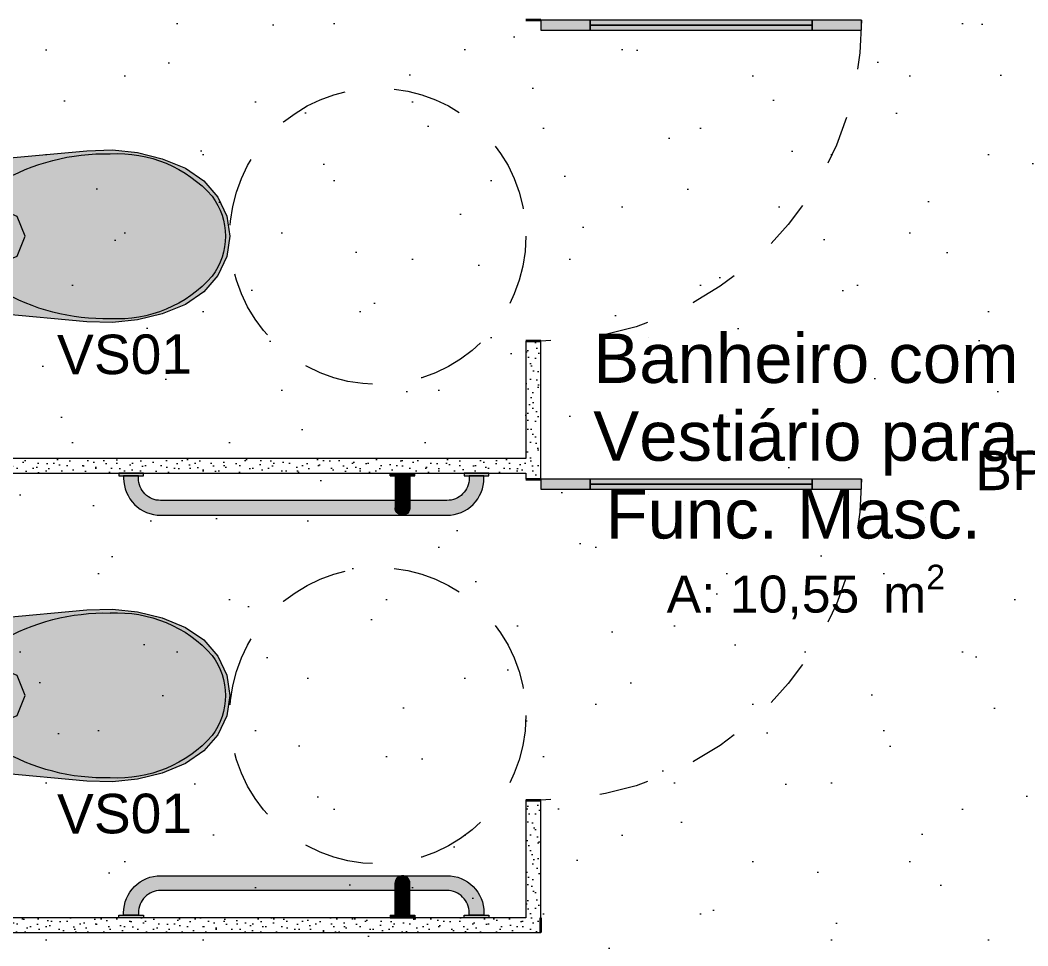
# Model space of a CAD drawing. Header units: metres. Extents: x -77 to 21.6, y -70.6 to -27.7.
# Drawn here: x -66.079 to -64.037, y -35.627 to -33.753 of the extents above; entities that cross this region are included whole.
import ezdxf

# ---------------------------------------------------------------- set-up
doc = ezdxf.new("R2010")
doc.units = ezdxf.units.M
doc.header["$MEASUREMENT"] = 0
doc.linetypes.add('Dashed', pattern=[0.07, 0.045, -0.025])
doc.linetypes.add('Hidden Line (2)', pattern=[0.195611, 0.141111, -0.0545])
for name, color, linetype, lineweight, true_color in [('LAJES.EST_Caneta_No__18', 7, 'Continuous', 0, 0xdfdfdf), ('LOUCAS-METAIS.ARQ_Caneta_No__13', 7, 'Continuous', 0, 0xaaaaaa), ('LOUCAS-METAIS.ARQ_Caneta_No__18', 7, 'Continuous', 0, 0xdfdfdf), ('PAREDE.ARQ_Caneta_No__97', 7, 'Continuous', 5, 0x6b6b6b), ('Portas Archicad_Caneta_No__9', 7, 'Continuous', 5, 0x020202), ('Portas Archicad_Caneta_No__97', 7, 'Continuous', 5, 0x6b6b6b)]:
    doc.layers.add(name, color=color, linetype=linetype, lineweight=lineweight, true_color=true_color)
for name, color, linetype, lineweight in [('LAJES.EST_Caneta_No__96', 252, 'Continuous', 0), ('LOUCAS-METAIS.ARQ_Caneta_No__96', 252, 'Continuous', 0), ('NOTAS BANCADAS_Caneta_No__99', 7, 'Continuous', 20), ('PAREDE.ARQ_Caneta_No__1', 7, 'Continuous', 35), ('PAREDE.ARQ_Caneta_No__241', 7, 'Continuous', 13), ('Portas Archicad_Caneta_No__1', 7, 'Continuous', 35), ('Selos de Zona Archicad_Caneta_No__11', 7, 'Continuous', 5)]:
    doc.layers.add(name, color=color, linetype=linetype, lineweight=lineweight)
for name, color, linetype in [('NOTAS BANCADAS', 7, 'Continuous'), ('Portas Archicad', 7, 'Continuous'), ('ZONA', 7, 'Continuous')]:
    doc.layers.add(name, color=color, linetype=linetype)
doc.styles.add('GENERATED_STYLE_1', font='arial.ttf')
pattern_1 = [(45, (0, 0.05), (-0.0159099026, 0.0159099026), [0, -0.015, 0, -0.0225]), (110, (0.05, 0.05), (0.021143084, 0.007695453), [0, -0.011, 0, -0.019])]

# ---------------------------------------------------------------- blocks, each defined once
blk = doc.blocks.new('Banheiro com Vestiário para Func. Masc._9_13_6', base_point=(-64.4867, -34.6588))
at = {"layer": 'Selos de Zona Archicad_Caneta_No__11', "color": 7, "lineweight": 5, "insert": (-64.4867, -34.3873), "char_height": 0.1, "width": 1, "attachment_point": 2, "line_spacing_factor": 0.944808, "style": 'GENERATED_STYLE_1'}
blk.add_mtext('\\A1;{\\pqc;\\pt0,0.55;\\fArial|b0|i0|c0|p0;\\W1.000000;Banheiro com Vestiário para Func. Masc.\\fArial|b0|i0|c0|p0;\\W1.000000;\\A1{\\H.66x;\\S^  ;}\\fArial|b0|i0|c0|p0;\\W1.000000;\\fArial|b0|i0|c0|p0;\\W1.000000;\\A1{\\H.66x;\\S^  ;}}', dxfattribs=at)
at = {"layer": 'Selos de Zona Archicad_Caneta_No__11', "color": 7, "lineweight": 5, "insert": (-64.4867, -34.8554), "char_height": 0.075, "attachment_point": 2, "style": 'GENERATED_STYLE_1'}
blk.add_mtext('\\A1;{\\pqc;\\pt0,0.55;\\fArial|b0|i0|c0|p0;\\W1.000000;A: 10,55\\fArial|b0|i0|c0|p0;\\W1.000000;\\A1{\\H.66x;\\S^  ;}\\fArial|b0|i0|c0|p0;\\W1.000000; m\\fArial|b0|i0|c0|p0;\\W1.000000;\\A1{\\H.66x;\\S2^  ;}}', dxfattribs=at)
blk = doc.blocks.new('Door 26_6')
at = {"layer": 'Portas Archicad', "linetype": 'Continuous', "lineweight": 0, "true_color": 0xffffff}
for points in [[(0.325, 0.65), (0.305, 0.65), (0.305, 0.55), (0.325, 0.55)], [(0.315, 0.55), (0.305, 0.55), (0.305, 0.1), (0.315, 0.1)], [(0.325, 0.55), (0.315, 0.55), (0.315, 0.1), (0.325, 0.1)], [(0.305, 0), (0.325, 0), (0.325, 0.1), (0.305, 0.1)]]:
    blk.add_hatch(color=7, dxfattribs=at).paths.add_polyline_path(points)
at = {"layer": 'Portas Archicad_Caneta_No__1', "color": 7, "linetype": 'Continuous', "lineweight": 35}
for p, q in [((-0.325, 0), (-0.325, -0.03)), ((-0.325, 0), (-0.325, -0.03)), ((0.325, 0), (0.325, -0.03)), ((0.325, 0), (0.325, -0.03))]:
    blk.add_line(p, q, dxfattribs=at)
at = {"layer": 'Portas Archicad_Caneta_No__9', "color": 18, "linetype": 'Continuous', "lineweight": 5, "true_color": 0x020202}
for p, q in [((0.305, 0.55), (0.305, 0.65)), ((0.305, 0.65), (0.325, 0.65)), ((0.325, 0.65), (0.325, 0.55)), ((0.325, 0.55), (0.305, 0.55)), ((0.315, 0.55), (0.315, 0.1)), ((0.305, 0), (0.305, 0.1)), ((0.305, 0.1), (0.325, 0.1)), ((0.325, 0.1), (0.325, 0)), ((0.325, 0), (0.305, 0))]:
    blk.add_line(p, q, dxfattribs=at)
at = {"layer": 'Portas Archicad_Caneta_No__9', "color": 18, "linetype": 'Continuous', "lineweight": 5, "true_color": 0x020202, "flags": 128}
for points in [[(0.315, 0.55), (0.315, 0.1), (0.305, 0.1), (0.305, 0.55)], [(0.325, 0.55), (0.325, 0.1), (0.315, 0.1), (0.315, 0.55)]]:
    blk.add_lwpolyline(points, close=True, dxfattribs=at)
at = {"layer": 'Portas Archicad_Caneta_No__97', "color": 251, "linetype": 'Dashed', "lineweight": 5, "true_color": 0x6b6b6b}
blk.add_arc((0.325, 0), 0.65, 90, 180, dxfattribs=at)
blk = doc.blocks.new('Door 26_5')
at = {"layer": 'Portas Archicad', "linetype": 'Continuous', "lineweight": 0, "true_color": 0xffffff}
for points in [[(0.325, 0.65), (0.305, 0.65), (0.305, 0.55), (0.325, 0.55)], [(0.315, 0.55), (0.305, 0.55), (0.305, 0.1), (0.315, 0.1)], [(0.325, 0.55), (0.315, 0.55), (0.315, 0.1), (0.325, 0.1)], [(0.305, 0), (0.325, 0), (0.325, 0.1), (0.305, 0.1)]]:
    blk.add_hatch(color=7, dxfattribs=at).paths.add_polyline_path(points)
at = {"layer": 'Portas Archicad_Caneta_No__1', "color": 7, "linetype": 'Continuous', "lineweight": 35}
for p, q in [((-0.325, -0.03), (-0.325, 0)), ((-0.325, -0.03), (-0.325, 0)), ((0.325, -0.03), (0.325, 0)), ((0.325, -0.03), (0.325, 0))]:
    blk.add_line(p, q, dxfattribs=at)
at = {"layer": 'Portas Archicad_Caneta_No__9', "color": 18, "linetype": 'Continuous', "lineweight": 5, "true_color": 0x020202}
for p, q in [((0.305, 0.55), (0.305, 0.65)), ((0.305, 0.65), (0.325, 0.65)), ((0.325, 0.65), (0.325, 0.55)), ((0.325, 0.55), (0.305, 0.55)), ((0.315, 0.55), (0.315, 0.1)), ((0.305, 0), (0.305, 0.1)), ((0.305, 0.1), (0.325, 0.1)), ((0.325, 0.1), (0.325, 0)), ((0.325, 0), (0.305, 0))]:
    blk.add_line(p, q, dxfattribs=at)
at = {"layer": 'Portas Archicad_Caneta_No__9', "color": 18, "linetype": 'Continuous', "lineweight": 5, "true_color": 0x020202, "flags": 128}
for points in [[(0.315, 0.55), (0.315, 0.1), (0.305, 0.1), (0.305, 0.55)], [(0.325, 0.55), (0.325, 0.1), (0.315, 0.1), (0.315, 0.55)]]:
    blk.add_lwpolyline(points, close=True, dxfattribs=at)
at = {"layer": 'Portas Archicad_Caneta_No__97', "color": 251, "linetype": 'Dashed', "lineweight": 5, "true_color": 0x6b6b6b}
blk.add_arc((0.325, 0), 0.65, 90, 180, dxfattribs=at)
blk = doc.blocks.new('WC Disabled 26')
at = {"layer": 'LOUCAS-METAIS.ARQ_Caneta_No__18', "linetype": 'Continuous', "lineweight": 0, "true_color": 0xdfdfdf}
for points in [[(-0.0113, -0.02), (0, -0.02), (0, 0), (-0.0113, 0)], [(0, -0.02), (0.0113, -0.02), (0.0113, 0), (0, 0)], [(0.0113, -0.02), (0.016, -0.02), (0.016, 0), (0.0113, 0)], [(0.165, -0.02), (-0.165, -0.02, 0.414214), (-0.195, -0.05), (-0.195, -0.1354, 0.375967), (-0.1562, -0.1797, 0.066259), (0.1562, -0.1797, 0.375967), (0.195, -0.1354), (0.195, -0.05, 0.414214)], [(-0.1694, -0.4734), (-0.157, -0.5232), (-0.138, -0.5701), (-0.1124, -0.6073), (-0.0794, -0.6358), (-0.041, -0.6538), (0, -0.66), (0.041, -0.6538), (0.0794, -0.6358), (0.1124, -0.6073), (0.138, -0.5701), (0.157, -0.5232), (0.1694, -0.4734), (0.1749, -0.4221), (0.1733, -0.3704), (0.141, -0.02), (-0.141, -0.02), (-0.1733, -0.3704), (-0.1749, -0.4221)], [(-0.016, -0.02), (-0.0113, -0.02), (-0.0113, 0), (-0.016, 0)]]:
    blk.add_hatch(color=254, dxfattribs=at).paths.add_polyline_path(points)
at = {"layer": 'LOUCAS-METAIS.ARQ_Caneta_No__13', "color": 253, "linetype": 'Continuous', "lineweight": 0, "true_color": 0xaaaaaa}
for p, q in [((-0.0113, 0), (0, 0)), ((0, 0), (0.0113, 0)), ((0.0113, 0), (0.016, 0)), ((0.016, -0.02), (0.016, 0)), ((-0.016, 0), (-0.0113, 0)), ((-0.016, -0.02), (-0.016, 0)), ((-0.016, -0.02), (-0.0113, -0.02)), ((-0.0113, -0.02), (0, -0.02)), ((0, -0.02), (0.0113, -0.02)), ((0.0113, -0.02), (0.016, -0.02)), ((-0.0403, -0.1484), (0, -0.1317)), ((0, -0.1317), (0.0403, -0.1484)), ((-0.057, -0.1887), (-0.0403, -0.1484)), ((0.0403, -0.1484), (0.057, -0.1887)), ((0, -0.193), (-0.1089, -0.193)), ((-0.0403, -0.229), (-0.057, -0.1887)), ((0.1089, -0.193), (0, -0.193)), ((0.057, -0.1887), (0.0403, -0.229)), ((0, -0.2457), (-0.0403, -0.229)), ((0.0403, -0.229), (0, -0.2457))]:
    blk.add_line(p, q, dxfattribs=at)
at = {"layer": 'LOUCAS-METAIS.ARQ_Caneta_No__13', "color": 253, "linetype": 'Continuous', "lineweight": 0, "true_color": 0xaaaaaa, "flags": 128}
blk.add_lwpolyline([(0.165, -0.02, -0.414214), (0.195, -0.05), (0.195, -0.1354, -0.375967), (0.1562, -0.1797, -0.066259), (-0.1562, -0.1797, -0.375967), (-0.195, -0.1354), (-0.195, -0.05, -0.414214), (-0.165, -0.02)], format="xyb", close=True, dxfattribs=at)
blk.add_lwpolyline([(-0.1694, -0.4734), (-0.157, -0.5232), (-0.138, -0.5701), (-0.1124, -0.6073), (-0.0794, -0.6358), (-0.041, -0.6538), (0, -0.66), (0.041, -0.6538), (0.0794, -0.6358), (0.1124, -0.6073), (0.138, -0.5701), (0.157, -0.5232), (0.1694, -0.4734), (0.1749, -0.4221), (0.1733, -0.3704), (0.141, -0.02), (-0.141, -0.02), (-0.1733, -0.3704), (-0.1749, -0.4221)], close=True, dxfattribs=at)
at = {"layer": 'LOUCAS-METAIS.ARQ_Caneta_No__13', "color": 253, "linetype": 'Continuous', "lineweight": 0, "true_color": 0xaaaaaa}
blk.add_circle((0, -0.088), 0.02, dxfattribs=at)
for centre, major_axis, start_param, end_param in [((0.2581, -0.4079), (0, 0.4255), 1.041392, 1.594412), ((-0.2581, -0.4079), (0, 0.4255), 4.688771, 5.241791), ((0.0895, -0.4323), (0, 0.2571), 1.515065, 2.415654), ((-0.0895, -0.4323), (0, 0.2571), 3.867528, 4.768116), ((0.0008, -0.5128), (0, 0.1386), 2.509088, 3.135732), ((-0.0008, -0.5128), (0, 0.1386), 3.147454, 3.774097)]:
    blk.add_ellipse(centre, major_axis=major_axis, ratio=0.999377, start_param=start_param, end_param=end_param, dxfattribs=at)
blk = doc.blocks.new('Grab Bar 26_4')
at = {"layer": 'LOUCAS-METAIS.ARQ_Caneta_No__18', "linetype": 'Continuous', "lineweight": 0, "true_color": 0xdfdfdf}
for points in [[(-0.375, 0), (-0.375, -0.005), (-0.325, -0.005), (-0.325, 0)], [(0.325, 0), (0.325, -0.005), (0.375, -0.005), (0.375, 0)], [(-0.365, -0.005), (-0.365, -0.01, 0.414214), (-0.29, -0.085), (0.29, -0.085, 0.414214), (0.365, -0.01), (0.365, -0.005), (0.335, -0.005), (0.335, -0.01, -0.414214), (0.29, -0.055), (-0.29, -0.055, -0.414214), (-0.335, -0.01), (-0.335, -0.005)]]:
    blk.add_hatch(color=254, dxfattribs=at).paths.add_polyline_path(points)
at = {"layer": 'LOUCAS-METAIS.ARQ_Caneta_No__96', "color": 252, "linetype": 'Continuous', "lineweight": 0, "flags": 128}
for points in [[(-0.375, 0), (-0.375, -0.005), (-0.325, -0.005), (-0.325, 0)], [(0.325, 0), (0.325, -0.005), (0.375, -0.005), (0.375, 0)]]:
    blk.add_lwpolyline(points, close=True, dxfattribs=at)
blk.add_lwpolyline([(-0.365, -0.005), (-0.365, -0.01, 0.414214), (-0.29, -0.085), (0.29, -0.085, 0.414214), (0.365, -0.01), (0.365, -0.005), (0.335, -0.005), (0.335, -0.01, -0.414214), (0.29, -0.055), (-0.29, -0.055, -0.414214), (-0.335, -0.01), (-0.335, -0.005)], format="xyb", close=True, dxfattribs=at)
blk = doc.blocks.new('Grab Bar 26_3')
at = {"layer": 'LOUCAS-METAIS.ARQ_Caneta_No__18', "linetype": 'Continuous', "lineweight": 0, "true_color": 0xdfdfdf}
for points in [[(-0.017, 0), (-0.017, -0.005), (-0.0108, -0.005), (-0.0108, 0)], [(-0.0108, -0.005), (-0.0037, -0.005), (-0.0037, 0), (-0.0108, 0)], [(-0.0037, 0), (-0.0037, -0.005), (0.0037, -0.005), (0.0037, 0)], [(0.0037, -0.005), (0.0108, -0.005), (0.0108, 0), (0.0037, 0)], [(0.0108, 0), (0.0108, -0.005), (0.017, -0.005), (0.017, 0)], [(0.017, -0.005), (0.0217, -0.005), (0.0217, 0), (0.017, 0)], [(0.0217, -0.005), (0.0244, -0.005), (0.0244, 0), (0.0217, 0)], [(0.0244, 0), (0.0244, -0.005), (0.0249, -0.005), (0.0249, 0)], [(-0.0249, 0), (-0.0249, -0.005), (-0.0244, -0.005), (-0.0244, 0)], [(-0.0244, -0.005), (-0.0217, -0.005), (-0.0217, 0), (-0.0244, 0)], [(-0.0217, -0.005), (-0.017, -0.005), (-0.017, 0), (-0.0217, 0)], [(-0.015, -0.01), (-0.0147, -0.0102), (-0.0147, -0.005), (-0.015, -0.005)], [(-0.015, -0.01), (-0.015, -0.0234), (-0.0147, -0.024), (-0.0147, -0.0102)], [(-0.0147, -0.005), (-0.0147, -0.0102), (-0.014, -0.0103), (-0.014, -0.005)], [(-0.0147, -0.0102), (-0.0147, -0.024), (-0.014, -0.0246), (-0.014, -0.0103)], [(-0.014, -0.0103), (-0.0129, -0.0104), (-0.0129, -0.005), (-0.014, -0.005)], [(-0.014, -0.0246), (-0.0129, -0.0251), (-0.0129, -0.0104), (-0.014, -0.0103)], [(-0.0129, -0.005), (-0.0129, -0.0104), (-0.0113, -0.0106), (-0.0113, -0.005)], [(-0.0113, -0.0106), (-0.0129, -0.0104), (-0.0129, -0.0251), (-0.0113, -0.0256)], [(-0.0113, -0.005), (-0.0113, -0.0106), (-0.0094, -0.0107), (-0.0094, -0.005)], [(-0.0094, -0.0107), (-0.0113, -0.0106), (-0.0113, -0.0256), (-0.0094, -0.026)], [(-0.0094, -0.0107), (-0.0073, -0.0107), (-0.0073, -0.005), (-0.0094, -0.005)], [(-0.0094, -0.0107), (-0.0094, -0.026), (-0.0073, -0.0263), (-0.0073, -0.0107)], [(-0.0073, -0.005), (-0.0073, -0.0107), (-0.0049, -0.0108), (-0.0049, -0.005)], [(-0.0049, -0.0108), (-0.0073, -0.0107), (-0.0073, -0.0263), (-0.0049, -0.0265)], [(-0.0049, -0.005), (-0.0049, -0.0108), (-0.0023, -0.0108), (-0.0023, -0.005)], [(-0.0023, -0.0108), (-0.0049, -0.0108), (-0.0049, -0.0265), (-0.0023, -0.0267)], [(-0.0023, -0.005), (-0.0023, -0.0108), (0.0003, -0.0108), (0.0003, -0.005)], [(0.0003, -0.0108), (-0.0023, -0.0108), (-0.0023, -0.0267), (0.0003, -0.0267)], [(0.0003, -0.005), (0.0003, -0.0108), (0.0029, -0.0108), (0.0029, -0.005)], [(0.0029, -0.0108), (0.0003, -0.0108), (0.0003, -0.0267), (0.0029, -0.0266)], [(0.0029, -0.0108), (0.0054, -0.0108), (0.0054, -0.005), (0.0029, -0.005)], [(0.0029, -0.0266), (0.0054, -0.0265), (0.0054, -0.0108), (0.0029, -0.0108)], [(0.0054, -0.005), (0.0054, -0.0108), (0.0077, -0.0107), (0.0077, -0.005)], [(0.0077, -0.0107), (0.0054, -0.0108), (0.0054, -0.0265), (0.0077, -0.0262)], [(0.0077, -0.005), (0.0077, -0.0107), (0.0098, -0.0106), (0.0098, -0.005)], [(0.0098, -0.0106), (0.0077, -0.0107), (0.0077, -0.0262), (0.0098, -0.0259)], [(0.0098, -0.005), (0.0098, -0.0106), (0.0117, -0.0105), (0.0117, -0.005)], [(0.0098, -0.0106), (0.0098, -0.0259), (0.0117, -0.0255), (0.0117, -0.0105)], [(0.0117, -0.005), (0.0117, -0.0105), (0.0131, -0.0104), (0.0131, -0.005)], [(0.0131, -0.0104), (0.0117, -0.0105), (0.0117, -0.0255), (0.0131, -0.025)], [(0.0131, -0.005), (0.0131, -0.0104), (0.0142, -0.0103), (0.0142, -0.005)], [(0.0142, -0.0103), (0.0131, -0.0104), (0.0131, -0.025), (0.0142, -0.0244)], [(0.0142, -0.005), (0.0142, -0.0103), (0.0148, -0.0101), (0.0148, -0.005)], [(0.0142, -0.0103), (0.0142, -0.0244), (0.0148, -0.0239), (0.0148, -0.0101)], [(0.015, -0.005), (0.0148, -0.005), (0.0148, -0.0101), (0.015, -0.01)], [(0.0148, -0.0101), (0.0148, -0.0239), (0.015, -0.0233), (0.015, -0.01)], [(-0.0147, -0.024), (-0.015, -0.0234), (-0.015, -0.0361), (-0.0147, -0.0373)], [(-0.015, -0.0476), (-0.0147, -0.0492), (-0.0147, -0.0373), (-0.015, -0.0361)], [(-0.0147, -0.024), (-0.0147, -0.0373), (-0.014, -0.0384), (-0.014, -0.0246)], [(-0.014, -0.0384), (-0.0147, -0.0373), (-0.0147, -0.0492), (-0.014, -0.0508)], [(-0.014, -0.0246), (-0.014, -0.0384), (-0.0129, -0.0394), (-0.0129, -0.0251)], [(-0.014, -0.0508), (-0.0129, -0.0523), (-0.0129, -0.0394), (-0.014, -0.0384)], [(-0.0129, -0.0251), (-0.0129, -0.0394), (-0.0113, -0.0403), (-0.0113, -0.0256)], [(-0.0129, -0.0394), (-0.0129, -0.0523), (-0.0113, -0.0536), (-0.0113, -0.0403)], [(-0.0094, -0.026), (-0.0113, -0.0256), (-0.0113, -0.0403), (-0.0094, -0.0411)], [(-0.0113, -0.0403), (-0.0113, -0.0536), (-0.0094, -0.0547), (-0.0094, -0.0411)], [(-0.0094, -0.0411), (-0.0073, -0.0418), (-0.0073, -0.0263), (-0.0094, -0.026)], [(-0.0049, -0.0265), (-0.0073, -0.0263), (-0.0073, -0.0418), (-0.0049, -0.0422)], [(-0.0023, -0.0267), (-0.0049, -0.0265), (-0.0049, -0.0422), (-0.0023, -0.0425)], [(0.0003, -0.0267), (-0.0023, -0.0267), (-0.0023, -0.0425), (0.0003, -0.0426)], [(0.0029, -0.0266), (0.0003, -0.0267), (0.0003, -0.0426), (0.0029, -0.0425)], [(0.0029, -0.0425), (0.0054, -0.0421), (0.0054, -0.0265), (0.0029, -0.0266)], [(0.0077, -0.0262), (0.0054, -0.0265), (0.0054, -0.0421), (0.0077, -0.0416)], [(0.0098, -0.0259), (0.0077, -0.0262), (0.0077, -0.0416), (0.0098, -0.041)], [(0.0098, -0.0259), (0.0098, -0.041), (0.0117, -0.0402), (0.0117, -0.0255)], [(0.0098, -0.041), (0.0098, -0.0545), (0.0117, -0.0533), (0.0117, -0.0402)], [(0.0117, -0.0255), (0.0117, -0.0402), (0.0131, -0.0392), (0.0131, -0.025)], [(0.0117, -0.0402), (0.0117, -0.0533), (0.0131, -0.052), (0.0131, -0.0392)], [(0.0131, -0.025), (0.0131, -0.0392), (0.0142, -0.0382), (0.0142, -0.0244)], [(0.0142, -0.0382), (0.0131, -0.0392), (0.0131, -0.052), (0.0142, -0.0505)], [(0.0142, -0.0244), (0.0142, -0.0382), (0.0148, -0.0371), (0.0148, -0.0239)], [(0.0142, -0.0505), (0.0148, -0.0489), (0.0148, -0.0371), (0.0142, -0.0382)], [(0.015, -0.0233), (0.0148, -0.0239), (0.0148, -0.0371), (0.015, -0.0359)], [(0.0148, -0.0371), (0.0148, -0.0489), (0.015, -0.0472), (0.015, -0.0359)], [(-0.0147, -0.0492), (-0.015, -0.0476), (-0.015, -0.0571), (-0.0147, -0.0592)], [(-0.0147, -0.0592), (-0.015, -0.0571), (-0.015, -0.0643), (-0.0147, -0.0667)], [(-0.014, -0.0508), (-0.0147, -0.0492), (-0.0147, -0.0592), (-0.014, -0.0611)], [(-0.0147, -0.0592), (-0.0147, -0.0667), (-0.014, -0.0689), (-0.014, -0.0611)], [(-0.014, -0.0508), (-0.014, -0.0611), (-0.0129, -0.063), (-0.0129, -0.0523)], [(-0.014, -0.0611), (-0.014, -0.0689), (-0.0129, -0.0711), (-0.0129, -0.063)], [(-0.0129, -0.0523), (-0.0129, -0.063), (-0.0113, -0.0647), (-0.0113, -0.0536)], [(-0.0113, -0.0647), (-0.0094, -0.0661), (-0.0094, -0.0547), (-0.0113, -0.0536)], [(-0.0094, -0.0411), (-0.0094, -0.0547), (-0.0073, -0.0556), (-0.0073, -0.0418)], [(-0.0094, -0.0547), (-0.0094, -0.0661), (-0.0073, -0.0672), (-0.0073, -0.0556)], [(-0.0073, -0.0418), (-0.0073, -0.0556), (-0.0049, -0.0563), (-0.0049, -0.0422)], [(-0.0073, -0.0556), (-0.0073, -0.0672), (-0.0049, -0.0681), (-0.0049, -0.0563)], [(-0.0049, -0.0563), (-0.0023, -0.0567), (-0.0023, -0.0425), (-0.0049, -0.0422)], [(-0.0049, -0.0563), (-0.0049, -0.0681), (-0.0023, -0.0686), (-0.0023, -0.0567)], [(-0.0023, -0.0425), (-0.0023, -0.0567), (0.0003, -0.0568), (0.0003, -0.0426)], [(-0.0023, -0.0686), (0.0003, -0.0687), (0.0003, -0.0568), (-0.0023, -0.0567)], [(0.0003, -0.0426), (0.0003, -0.0568), (0.0029, -0.0566), (0.0029, -0.0425)], [(0.0003, -0.0687), (0.0029, -0.0685), (0.0029, -0.0566), (0.0003, -0.0568)], [(0.0029, -0.0425), (0.0029, -0.0566), (0.0054, -0.0562), (0.0054, -0.0421)], [(0.0029, -0.0566), (0.0029, -0.0685), (0.0054, -0.0679), (0.0054, -0.0562)], [(0.0054, -0.0421), (0.0054, -0.0562), (0.0077, -0.0555), (0.0077, -0.0416)], [(0.0054, -0.0562), (0.0054, -0.0679), (0.0077, -0.067), (0.0077, -0.0555)], [(0.0077, -0.0416), (0.0077, -0.0555), (0.0098, -0.0545), (0.0098, -0.041)], [(0.0077, -0.0555), (0.0077, -0.067), (0.0098, -0.0658), (0.0098, -0.0545)], [(0.0098, -0.0658), (0.0117, -0.0643), (0.0117, -0.0533), (0.0098, -0.0545)], [(0.0117, -0.0533), (0.0117, -0.0643), (0.0131, -0.0626), (0.0131, -0.052)], [(0.0131, -0.0626), (0.0142, -0.0608), (0.0142, -0.0505), (0.0131, -0.052)], [(0.0131, -0.0626), (0.0131, -0.0707), (0.0142, -0.0685), (0.0142, -0.0608)], [(0.0142, -0.0505), (0.0142, -0.0608), (0.0148, -0.0588), (0.0148, -0.0489)], [(0.0142, -0.0608), (0.0142, -0.0685), (0.0148, -0.0662), (0.0148, -0.0588)], [(0.015, -0.0472), (0.0148, -0.0489), (0.0148, -0.0588), (0.015, -0.0567)], [(0.015, -0.0567), (0.0148, -0.0588), (0.0148, -0.0662), (0.015, -0.0638)], [(-0.015, -0.0688), (-0.0147, -0.0713), (-0.0147, -0.0667), (-0.015, -0.0643)], [(-0.0147, -0.0713), (-0.015, -0.0688), (-0.015, -0.0703), (-0.0147, -0.0729)], [(-0.0147, -0.0667), (-0.0147, -0.0713), (-0.014, -0.0738), (-0.014, -0.0689)], [(-0.014, -0.0738), (-0.0147, -0.0713), (-0.0147, -0.0729), (-0.014, -0.0754)], [(-0.014, -0.0689), (-0.014, -0.0738), (-0.0129, -0.0761), (-0.0129, -0.0711)], [(-0.014, -0.0754), (-0.0129, -0.0777), (-0.0129, -0.0761), (-0.014, -0.0738)], [(-0.0129, -0.0711), (-0.0113, -0.073), (-0.0113, -0.0647), (-0.0129, -0.063)], [(-0.0129, -0.0711), (-0.0129, -0.0761), (-0.0113, -0.0782), (-0.0113, -0.073)], [(-0.0113, -0.0782), (-0.0129, -0.0761), (-0.0129, -0.0777), (-0.0113, -0.0798)], [(-0.0113, -0.0647), (-0.0113, -0.073), (-0.0094, -0.0746), (-0.0094, -0.0661)], [(-0.0113, -0.073), (-0.0113, -0.0782), (-0.0094, -0.0799), (-0.0094, -0.0746)], [(-0.0094, -0.0799), (-0.0113, -0.0782), (-0.0113, -0.0798), (-0.0094, -0.0817)], [(-0.0094, -0.0661), (-0.0094, -0.0746), (-0.0073, -0.076), (-0.0073, -0.0672)], [(-0.0094, -0.0746), (-0.0094, -0.0799), (-0.0073, -0.0814), (-0.0073, -0.076)], [(-0.0094, -0.0799), (-0.0094, -0.0817), (-0.0073, -0.0831), (-0.0073, -0.0814)], [(-0.0073, -0.076), (-0.0049, -0.0769), (-0.0049, -0.0681), (-0.0073, -0.0672)], [(-0.0073, -0.0814), (-0.0049, -0.0824), (-0.0049, -0.0769), (-0.0073, -0.076)], [(-0.0049, -0.0824), (-0.0073, -0.0814), (-0.0073, -0.0831), (-0.0049, -0.0842)], [(-0.0049, -0.0769), (-0.0023, -0.0775), (-0.0023, -0.0686), (-0.0049, -0.0681)], [(-0.0049, -0.0824), (-0.0023, -0.083), (-0.0023, -0.0775), (-0.0049, -0.0769)], [(-0.0023, -0.0775), (0.0003, -0.0777), (0.0003, -0.0687), (-0.0023, -0.0686)], [(-0.0023, -0.083), (0.0003, -0.0832), (0.0003, -0.0777), (-0.0023, -0.0775)], [(0.0003, -0.0687), (0.0003, -0.0777), (0.0029, -0.0774), (0.0029, -0.0685)], [(0.0003, -0.0777), (0.0003, -0.0832), (0.0029, -0.0829), (0.0029, -0.0774)], [(0.0029, -0.0685), (0.0029, -0.0774), (0.0054, -0.0768), (0.0054, -0.0679)], [(0.0029, -0.0774), (0.0029, -0.0829), (0.0054, -0.0822), (0.0054, -0.0768)], [(0.0054, -0.0679), (0.0054, -0.0768), (0.0077, -0.0757), (0.0077, -0.067)], [(0.0054, -0.0822), (0.0077, -0.0811), (0.0077, -0.0757), (0.0054, -0.0768)], [(0.0077, -0.0811), (0.0054, -0.0822), (0.0054, -0.084), (0.0077, -0.0829)], [(0.0077, -0.0757), (0.0098, -0.0743), (0.0098, -0.0658), (0.0077, -0.067)], [(0.0077, -0.0811), (0.0098, -0.0796), (0.0098, -0.0743), (0.0077, -0.0757)], [(0.0098, -0.0796), (0.0077, -0.0811), (0.0077, -0.0829), (0.0098, -0.0813)], [(0.0098, -0.0658), (0.0098, -0.0743), (0.0117, -0.0726), (0.0117, -0.0643)], [(0.0098, -0.0743), (0.0098, -0.0796), (0.0117, -0.0778), (0.0117, -0.0726)], [(0.0098, -0.0813), (0.0117, -0.0794), (0.0117, -0.0778), (0.0098, -0.0796)], [(0.0117, -0.0726), (0.0131, -0.0707), (0.0131, -0.0626), (0.0117, -0.0643)], [(0.0117, -0.0778), (0.0131, -0.0756), (0.0131, -0.0707), (0.0117, -0.0726)], [(0.0131, -0.0756), (0.0117, -0.0778), (0.0117, -0.0794), (0.0131, -0.0773)], [(0.0131, -0.0707), (0.0131, -0.0756), (0.0142, -0.0733), (0.0142, -0.0685)], [(0.0142, -0.0733), (0.0131, -0.0756), (0.0131, -0.0773), (0.0142, -0.0749)], [(0.0142, -0.0685), (0.0142, -0.0733), (0.0148, -0.0708), (0.0148, -0.0662)], [(0.0142, -0.0749), (0.0148, -0.0723), (0.0148, -0.0708), (0.0142, -0.0733)], [(0.0148, -0.0662), (0.0148, -0.0708), (0.015, -0.0682), (0.015, -0.0638)], [(0.015, -0.0682), (0.0148, -0.0708), (0.0148, -0.0723), (0.015, -0.0697)], [(-0.0023, -0.083), (-0.0049, -0.0824), (-0.0049, -0.0842), (-0.0023, -0.0848)], [(0.0003, -0.0832), (-0.0023, -0.083), (-0.0023, -0.0848), (0.0003, -0.085)], [(0.0029, -0.0829), (0.0003, -0.0832), (0.0003, -0.085), (0.0029, -0.0847)], [(0.0029, -0.0829), (0.0029, -0.0847), (0.0054, -0.084), (0.0054, -0.0822)]]:
    blk.add_hatch(color=254, dxfattribs=at).paths.add_polyline_path(points)
at = {"layer": 'LOUCAS-METAIS.ARQ_Caneta_No__96', "color": 252, "linetype": 'Continuous', "lineweight": 0}
for p, q in [((-0.0037, 0), (0.0037, 0)), ((0.0037, 0), (0.0108, 0)), ((0.0108, 0), (0.017, 0)), ((0.017, 0), (0.0217, 0)), ((0.0217, 0), (0.0244, 0)), ((0.0244, 0), (0.0249, 0)), ((0.0249, -0.005), (0.0249, 0)), ((-0.0249, 0), (-0.0244, 0)), ((-0.0249, -0.005), (-0.0249, 0)), ((-0.0249, -0.005), (-0.0244, -0.005)), ((-0.0244, 0), (-0.0217, 0)), ((-0.0244, -0.005), (-0.0217, -0.005)), ((-0.0217, 0), (-0.017, 0)), ((-0.0217, -0.005), (-0.017, -0.005)), ((-0.017, 0), (-0.0108, 0)), ((-0.017, -0.005), (-0.0108, -0.005)), ((-0.015, -0.005), (-0.015, -0.01)), ((-0.015, -0.01), (-0.015, -0.0234)), ((-0.0108, 0), (-0.0037, 0)), ((-0.0108, -0.005), (-0.0037, -0.005)), ((-0.0037, -0.005), (0.0037, -0.005)), ((0.0037, -0.005), (0.0108, -0.005)), ((0.0108, -0.005), (0.017, -0.005)), ((0.015, -0.005), (0.015, -0.01)), ((0.015, -0.01), (0.015, -0.0233)), ((0.017, -0.005), (0.0217, -0.005)), ((0.0217, -0.005), (0.0244, -0.005)), ((0.0244, -0.005), (0.0249, -0.005)), ((-0.015, -0.0234), (-0.015, -0.0361)), ((-0.015, -0.0361), (-0.015, -0.0476)), ((0.015, -0.0233), (0.015, -0.0359)), ((0.015, -0.0359), (0.015, -0.0472)), ((-0.015, -0.0476), (-0.015, -0.0571)), ((-0.015, -0.0571), (-0.015, -0.0643)), ((0.015, -0.0472), (0.015, -0.0567)), ((0.015, -0.0567), (0.015, -0.0638)), ((-0.015, -0.0643), (-0.015, -0.0688)), ((-0.015, -0.0688), (-0.015, -0.0703)), ((-0.0147, -0.0729), (-0.015, -0.0703)), ((-0.014, -0.0754), (-0.0147, -0.0729)), ((-0.0129, -0.0777), (-0.014, -0.0754)), ((-0.0113, -0.0798), (-0.0129, -0.0777)), ((-0.0094, -0.0817), (-0.0113, -0.0798)), ((-0.0073, -0.0831), (-0.0094, -0.0817)), ((0.0098, -0.0813), (0.0077, -0.0829)), ((0.0117, -0.0794), (0.0098, -0.0813)), ((0.0131, -0.0773), (0.0117, -0.0794)), ((0.0142, -0.0749), (0.0131, -0.0773)), ((0.0148, -0.0723), (0.0142, -0.0749)), ((0.015, -0.0697), (0.0148, -0.0723)), ((0.015, -0.0638), (0.015, -0.0682)), ((0.015, -0.0682), (0.015, -0.0697)), ((-0.0049, -0.0842), (-0.0073, -0.0831)), ((-0.0023, -0.0848), (-0.0049, -0.0842)), ((0.0003, -0.085), (-0.0023, -0.0848)), ((0.0029, -0.0847), (0.0003, -0.085)), ((0.0054, -0.084), (0.0029, -0.0847)), ((0.0077, -0.0829), (0.0054, -0.084))]:
    blk.add_line(p, q, dxfattribs=at)
blk = doc.blocks.new('Label_67_6', base_point=(-64.0318, -34.5997))
at = {"layer": 'NOTAS BANCADAS_Caneta_No__99', "color": 7, "lineweight": 20, "insert": (-63.7766, -34.6226), "char_height": 0.08, "attachment_point": 2, "rotation": 0.323, "style": 'GENERATED_STYLE_1'}
blk.add_mtext('\\A1;{\\pqc;\\pt0,99;\\fArial|b0|i0|c0|p0;\\W1.000000;BPC.180e\\fArial|b0|i0|c0|p0;\\W1.000000;\\A1{\\H.66x;\\S^  ;}\\fArial|b0|i0|c0|p0;\\W1.000000;\\fArial|b0|i0|c0|p0;\\W1.000000;\\A1{\\H.66x;\\S^  ;}\\fArial|b0|i0|c0|p0;\\W1.000000;\\fArial|b0|i0|c0|p0;\\W1.000000;\\fArial|b0|i0|c0|p0;\\W1.000000;\\fArial|b0|i0|c0|p0;\\W1.000000;\\fArial|b0|i0|c0|p0;\\W1.000000;\\fArial|b0|i0|c0|p0;\\W1.000000;\\fArial|b0|i0|c0|p0;\\W1.000000;\\A1{\\H.66x;\\S^  ;}\\fArial|b0|i0|c0|p0;\\W1.000000;\\fArial|b0|i0|c0|p0;\\W1.000000;\\A1{\\H.66x;\\S^  ;}\\fArial|b0|i0|c0|p0;\\W1.000000;\\fArial|b0|i0|c0|p0;\\W1.000000;\\fArial|b0|i0|c0|p0;\\W1.000000;\\fArial|b0|i0|c0|p0;\\W1.000000;\\fArial|b0|i0|c0|p0;\\W1.000000;\\fArial|b0|i0|c0|p0;\\W1.000000;\\fArial|b0|i0|c0|p0;\\W1.000000;\\A1{\\H.66x;\\S^  ;}\\fArial|b0|i0|c0|p0;\\W1.000000;\\fArial|b0|i0|c0|p0;\\W1.000000;\\A1{\\H.66x;\\S^  ;}\\fArial|b0|i0|c0|p0;\\W1.000000;\\fArial|b0|i0|c0|p0;\\W1.000000;\\fArial|b0|i0|c0|p0;\\W1.000000;\\fArial|b0|i0|c0|p0;\\W1.000000;\\fArial|b0|i0|c0|p0;\\W1.000000;\\fArial|b0|i0|c0|p0;\\W1.000000;\\fArial|b0|i0|c0|p0;\\W1.000000;\\A1{\\H.66x;\\S^  ;}\\fArial|b0|i0|c0|p0;\\W1.000000;\\fArial|b0|i0|c0|p0;\\W1.000000;\\A1{\\H.66x;\\S^  ;}\\fArial|b0|i0|c0|p0;\\W1.000000;\\fArial|b0|i0|c0|p0;\\W1.000000;\\fArial|b0|i0|c0|p0;\\W1.000000;\\fArial|b0|i0|c0|p0;\\W1.000000;\\fArial|b0|i0|c0|p0;\\W1.000000;\\fArial|b0|i0|c0|p0;\\W1.000000;\\fArial|b0|i0|c0|p0;\\W1.000000;\\A1{\\H.66x;\\S^  ;}\\fArial|b0|i0|c0|p0;\\W1.000000;\\fArial|b0|i0|c0|p0;\\W1.000000;\\A1{\\H.66x;\\S^  ;}\\fArial|b0|i0|c0|p0;\\W1.000000;\\fArial|b0|i0|c0|p0;\\W1.000000;\\fArial|b0|i0|c0|p0;\\W1.000000;\\fArial|b0|i0|c0|p0;\\W1.000000;\\fArial|b0|i0|c0|p0;\\W1.000000;\\fArial|b0|i0|c0|p0;\\W1.000000;\\fArial|b0|i0|c0|p0;\\W1.000000;\\A1{\\H.66x;\\S^  ;}\\fArial|b0|i0|c0|p0;\\W1.000000;}', dxfattribs=at)
blk = doc.blocks.new('Label_75_6', base_point=(-65.894, -35.2952))
at = {"layer": 'NOTAS BANCADAS_Caneta_No__99', "color": 7, "lineweight": 20, "insert": (-65.7547, -35.3187), "char_height": 0.08, "attachment_point": 2, "rotation": 0.323, "style": 'GENERATED_STYLE_1'}
blk.add_mtext('\\A1;{\\pqc;\\pt0,99;\\fArial|b0|i0|c0|p0;\\W1.000000;VS01\\fArial|b0|i0|c0|p0;\\W1.000000;\\A1{\\H.66x;\\S^  ;}\\fArial|b0|i0|c0|p0;\\W1.000000;\\fArial|b0|i0|c0|p0;\\W1.000000;\\A1{\\H.66x;\\S^  ;}\\fArial|b0|i0|c0|p0;\\W1.000000;\\fArial|b0|i0|c0|p0;\\W1.000000;\\fArial|b0|i0|c0|p0;\\W1.000000;\\fArial|b0|i0|c0|p0;\\W1.000000;\\fArial|b0|i0|c0|p0;\\W1.000000;\\fArial|b0|i0|c0|p0;\\W1.000000;\\fArial|b0|i0|c0|p0;\\W1.000000;\\A1{\\H.66x;\\S^  ;}\\fArial|b0|i0|c0|p0;\\W1.000000;\\fArial|b0|i0|c0|p0;\\W1.000000;\\A1{\\H.66x;\\S^  ;}\\fArial|b0|i0|c0|p0;\\W1.000000;\\fArial|b0|i0|c0|p0;\\W1.000000;\\fArial|b0|i0|c0|p0;\\W1.000000;\\fArial|b0|i0|c0|p0;\\W1.000000;\\fArial|b0|i0|c0|p0;\\W1.000000;\\fArial|b0|i0|c0|p0;\\W1.000000;\\fArial|b0|i0|c0|p0;\\W1.000000;\\A1{\\H.66x;\\S^  ;}\\fArial|b0|i0|c0|p0;\\W1.000000;\\fArial|b0|i0|c0|p0;\\W1.000000;\\A1{\\H.66x;\\S^  ;}\\fArial|b0|i0|c0|p0;\\W1.000000;\\fArial|b0|i0|c0|p0;\\W1.000000;\\fArial|b0|i0|c0|p0;\\W1.000000;\\fArial|b0|i0|c0|p0;\\W1.000000;\\fArial|b0|i0|c0|p0;\\W1.000000;\\fArial|b0|i0|c0|p0;\\W1.000000;\\fArial|b0|i0|c0|p0;\\W1.000000;\\A1{\\H.66x;\\S^  ;}\\fArial|b0|i0|c0|p0;\\W1.000000;\\fArial|b0|i0|c0|p0;\\W1.000000;\\A1{\\H.66x;\\S^  ;}\\fArial|b0|i0|c0|p0;\\W1.000000;\\fArial|b0|i0|c0|p0;\\W1.000000;\\fArial|b0|i0|c0|p0;\\W1.000000;\\fArial|b0|i0|c0|p0;\\W1.000000;\\fArial|b0|i0|c0|p0;\\W1.000000;\\fArial|b0|i0|c0|p0;\\W1.000000;\\fArial|b0|i0|c0|p0;\\W1.000000;\\A1{\\H.66x;\\S^  ;}\\fArial|b0|i0|c0|p0;\\W1.000000;\\fArial|b0|i0|c0|p0;\\W1.000000;\\A1{\\H.66x;\\S^  ;}\\fArial|b0|i0|c0|p0;\\W1.000000;\\fArial|b0|i0|c0|p0;\\W1.000000;\\fArial|b0|i0|c0|p0;\\W1.000000;\\fArial|b0|i0|c0|p0;\\W1.000000;\\fArial|b0|i0|c0|p0;\\W1.000000;\\fArial|b0|i0|c0|p0;\\W1.000000;\\fArial|b0|i0|c0|p0;\\W1.000000;\\A1{\\H.66x;\\S^  ;}\\fArial|b0|i0|c0|p0;\\W1.000000;}', dxfattribs=at)
blk = doc.blocks.new('Label_76_6', base_point=(-65.894, -34.3652))
at = {"layer": 'NOTAS BANCADAS_Caneta_No__99', "color": 7, "lineweight": 20, "insert": (-65.7547, -34.3887), "char_height": 0.08, "attachment_point": 2, "rotation": 0.323, "style": 'GENERATED_STYLE_1'}
blk.add_mtext('\\A1;{\\pqc;\\pt0,99;\\fArial|b0|i0|c0|p0;\\W1.000000;VS01\\fArial|b0|i0|c0|p0;\\W1.000000;\\A1{\\H.66x;\\S^  ;}\\fArial|b0|i0|c0|p0;\\W1.000000;\\fArial|b0|i0|c0|p0;\\W1.000000;\\A1{\\H.66x;\\S^  ;}\\fArial|b0|i0|c0|p0;\\W1.000000;\\fArial|b0|i0|c0|p0;\\W1.000000;\\fArial|b0|i0|c0|p0;\\W1.000000;\\fArial|b0|i0|c0|p0;\\W1.000000;\\fArial|b0|i0|c0|p0;\\W1.000000;\\fArial|b0|i0|c0|p0;\\W1.000000;\\fArial|b0|i0|c0|p0;\\W1.000000;\\A1{\\H.66x;\\S^  ;}\\fArial|b0|i0|c0|p0;\\W1.000000;\\fArial|b0|i0|c0|p0;\\W1.000000;\\A1{\\H.66x;\\S^  ;}\\fArial|b0|i0|c0|p0;\\W1.000000;\\fArial|b0|i0|c0|p0;\\W1.000000;\\fArial|b0|i0|c0|p0;\\W1.000000;\\fArial|b0|i0|c0|p0;\\W1.000000;\\fArial|b0|i0|c0|p0;\\W1.000000;\\fArial|b0|i0|c0|p0;\\W1.000000;\\fArial|b0|i0|c0|p0;\\W1.000000;\\A1{\\H.66x;\\S^  ;}\\fArial|b0|i0|c0|p0;\\W1.000000;\\fArial|b0|i0|c0|p0;\\W1.000000;\\A1{\\H.66x;\\S^  ;}\\fArial|b0|i0|c0|p0;\\W1.000000;\\fArial|b0|i0|c0|p0;\\W1.000000;\\fArial|b0|i0|c0|p0;\\W1.000000;\\fArial|b0|i0|c0|p0;\\W1.000000;\\fArial|b0|i0|c0|p0;\\W1.000000;\\fArial|b0|i0|c0|p0;\\W1.000000;\\fArial|b0|i0|c0|p0;\\W1.000000;\\A1{\\H.66x;\\S^  ;}\\fArial|b0|i0|c0|p0;\\W1.000000;\\fArial|b0|i0|c0|p0;\\W1.000000;\\A1{\\H.66x;\\S^  ;}\\fArial|b0|i0|c0|p0;\\W1.000000;\\fArial|b0|i0|c0|p0;\\W1.000000;\\fArial|b0|i0|c0|p0;\\W1.000000;\\fArial|b0|i0|c0|p0;\\W1.000000;\\fArial|b0|i0|c0|p0;\\W1.000000;\\fArial|b0|i0|c0|p0;\\W1.000000;\\fArial|b0|i0|c0|p0;\\W1.000000;\\A1{\\H.66x;\\S^  ;}\\fArial|b0|i0|c0|p0;\\W1.000000;\\fArial|b0|i0|c0|p0;\\W1.000000;\\A1{\\H.66x;\\S^  ;}\\fArial|b0|i0|c0|p0;\\W1.000000;\\fArial|b0|i0|c0|p0;\\W1.000000;\\fArial|b0|i0|c0|p0;\\W1.000000;\\fArial|b0|i0|c0|p0;\\W1.000000;\\fArial|b0|i0|c0|p0;\\W1.000000;\\fArial|b0|i0|c0|p0;\\W1.000000;\\fArial|b0|i0|c0|p0;\\W1.000000;\\A1{\\H.66x;\\S^  ;}\\fArial|b0|i0|c0|p0;\\W1.000000;}', dxfattribs=at)

msp = doc.modelspace()

# ---------------------------------------------------------------- hatches: boundary and pattern name
at = {"layer": 'LAJES.EST_Caneta_No__18', "linetype": 'Continuous', "lineweight": 0, "true_color": 0xdfdfdf}
h = msp.add_hatch(dxfattribs=at)
h.set_pattern_fill('Piso_Externo__0006', color=254, style=0, pattern_type=2)
h.set_pattern_definition([(45, (0, 0.6), (-0.1909188, 0.1909188), [0, -0.18, 0, -0.27]), (110, (0.6, 0.6), (0.253717, 0.09234544), [0, -0.132, 0, -0.228])])
h.paths.add_polyline_path([(-76.514, -65.1016), (-73.814, -65.1016, -0.414214), (-75.814, -67.1016), (-66.814, -67.1016, -0.414214), (-68.814, -65.1016), (-68.814, -62.301), (-68.814, -45.4002, -0.414214), (-66.514, -43.1002), (-65.914, -43.1002), (-65.914, -42.3002), (-66.514, -42.3002), (-66.514, -38.2041), (-65.114, -38.2041), (-65.114, -36.7038), (-66.514, -36.7038), (-66.514, -32.5997), (-65.114, -32.5997), (-56.714, -32.5997), (-53.814, -32.5997), (-44.014, -32.5997), (-44.014, -42.3002), (-53.814, -42.3002), (-53.814, -47.1002), (-44.014, -47.1002), (-44.014, -50.8516), (-45.6136, -50.8516), (-45.6136, -52.3506), (-44.014, -52.3506), (-44.014, -60.3006), (-48.9163, -60.3006), (-48.9163, -61.1006), (-44.3609, -61.1006), (-44.3609, -67.1016), (-44.014, -67.1016), (-41.514, -67.1016), (-41.514, -28.1016), (-41.714, -28.1016), (-41.714, -60.3006), (-43.014, -60.3006), (-43.014, -30.0016), (-66.514, -30.0016), (-66.514, -28.1016), (-76.514, -28.1016)])
h.paths.add_polyline_path([(-73.814, -45.1016), (-76.314, -45.1016), (-76.314, -43.0892), (-75.7984, -43.0908, -0.414214), (-73.8139, -45.0876)], flags=0)
h.paths.add_polyline_path([(-73.814, -45.5846, -0.009328), (-73.814, -45.6604)], flags=0)
h.paths.add_polyline_path([(-52.814, -46.3002), (-52.814, -43.1002), (-44.014, -43.1002), (-44.014, -46.3002)], flags=0)
h.paths.add_polyline_path([(-67.714, -34.1), (-76.314, -34.1), (-76.314, -32.5997), (-67.714, -32.5997)], flags=0)
at = {"layer": 'LAJES.EST_Caneta_No__96', "linetype": 'Continuous', "lineweight": 0}
h = msp.add_hatch(dxfattribs=at)
h.set_pattern_fill('Haie_OD_0006', color=252, style=0, pattern_type=2)
h.set_pattern_definition([(45, (0, 0.5), (-0.159099, 0.159099), [0, -0.15, 0, -0.225]), (110, (0.5, 0.5), (0.21143084, 0.0769545), [0, -0.11, 0, -0.19])])
h.paths.add_polyline_path([(-66.514, -36.7038), (-65.114, -36.7038), (-65.114, -36.5038), (-63.464, -36.5038), (-63.464, -34.9038), (-58.8637, -34.9038), (-58.8637, -32.5997), (-66.514, -32.5997), (-66.514, -32.7997), (-66.514, -36.5038)])
at = {"layer": 'PAREDE.ARQ_Caneta_No__97', "linetype": 'Continuous', "lineweight": 5, "true_color": 0x6b6b6b}
h = msp.add_hatch(dxfattribs=at)
h.set_pattern_fill('cut_stone_0006', color=251, style=0, pattern_type=2)
h.set_pattern_definition(pattern_1)
h.paths.add_polyline_path([(-65.024, -34.4026), (-65.054, -34.4026), (-65.054, -34.6822), (-65.024, -34.6822)])
h = msp.add_hatch(dxfattribs=at)
h.set_pattern_fill('cut_stone_0006', color=251, style=0, pattern_type=2)
h.set_pattern_definition(pattern_1)
h.paths.add_polyline_path([(-66.314, -34.6702), (-65.054, -34.6702), (-65.054, -34.6402), (-66.314, -34.6402)])
h = msp.add_hatch(dxfattribs=at)
h.set_pattern_fill('cut_stone_0006', color=251, style=0, pattern_type=2)
h.set_pattern_definition(pattern_1)
h.paths.add_polyline_path([(-65.054, -35.5702), (-65.024, -35.5702), (-65.024, -35.3322), (-65.054, -35.3322)])
h = msp.add_hatch(dxfattribs=at)
h.set_pattern_fill('cut_stone_0006', color=251, style=0, pattern_type=2)
h.set_pattern_definition(pattern_1)
h.paths.add_polyline_path([(-65.054, -35.5702), (-66.314, -35.5702), (-66.314, -35.6002), (-65.054, -35.6002)])
h = msp.add_hatch(dxfattribs=at)
h.set_pattern_fill('cut_stone_0006', color=251, style=0, pattern_type=2)
h.set_pattern_definition(pattern_1)
h.paths.add_polyline_path([(-65.024, -35.5702), (-65.054, -35.5702), (-65.024, -35.6002)])
h = msp.add_hatch(dxfattribs=at)
h.set_pattern_fill('cut_stone_0006', color=251, style=0, pattern_type=2)
h.set_pattern_definition(pattern_1)
h.paths.add_polyline_path([(-65.054, -35.5702), (-65.054, -35.6002), (-65.024, -35.6002)])

# ---------------------------------------------------------------- linework, layer by layer
at = {"layer": 'LOUCAS-METAIS.ARQ_Caneta_No__96', "color": 252, "linetype": 'Hidden Line (2)', "lineweight": 0}
for centre in [(-65.354, -34.1902), (-65.354, -35.161)]:
    msp.add_circle(centre, 0.3, dxfattribs=at)
at = {"layer": 'PAREDE.ARQ_Caneta_No__1', "color": 7, "linetype": 'Continuous', "lineweight": 35}
for p, q in [((-65.024, -33.7526), (-65.054, -33.7526)), ((-65.024, -34.4026), (-65.054, -34.4026)), ((-65.054, -34.6822), (-65.024, -34.6822)), ((-65.054, -35.3322), (-65.024, -35.3322))]:
    msp.add_line(p, q, dxfattribs=at)
at = {"layer": 'PAREDE.ARQ_Caneta_No__1', "color": 7, "linetype": 'Continuous', "lineweight": 35, "flags": 128}
msp.add_lwpolyline([(-65.024, -35.6002), (-65.024, -35.5702)], dxfattribs=at)
at = {"layer": 'PAREDE.ARQ_Caneta_No__241', "color": 7, "linetype": 'Continuous', "lineweight": 13, "flags": 128}
for points in [[(-65.054, -34.4026), (-65.054, -34.6402)], [(-65.024, -34.6822), (-65.024, -34.4026)], [(-65.054, -34.6402), (-66.314, -34.6402)], [(-66.314, -34.6702), (-65.054, -34.6702)], [(-65.054, -34.6702), (-65.054, -34.6822)], [(-65.054, -35.3322), (-65.054, -35.5702)], [(-65.024, -35.5702), (-65.024, -35.3322)], [(-65.054, -35.5702), (-66.314, -35.5702)], [(-66.314, -35.6002), (-65.024, -35.6002)]]:
    msp.add_lwpolyline(points, dxfattribs=at)

# ---------------------------------------------------------------- block references
at = {"layer": 'LOUCAS-METAIS.ARQ_Caneta_No__13', "color": 253, "linetype": 'Continuous', "lineweight": 0, "true_color": 0xaaaaaa, "xscale": -1, "rotation": 89.99980944911267}
for p in [(-66.314, -34.1902), (-66.314, -35.1202)]:
    msp.add_blockref('WC Disabled 26', p, dxfattribs=at)
at = {"layer": 'LOUCAS-METAIS.ARQ_Caneta_No__96', "color": 252, "linetype": 'Continuous', "lineweight": 0, "rotation": 0.0001661331099231163}
for name, p in [('Grab Bar 26_4', (-65.504, -34.6702)), ('Grab Bar 26_3', (-65.304, -34.6701))]:
    msp.add_blockref(name, p, dxfattribs=at)
at = {"layer": 'LOUCAS-METAIS.ARQ_Caneta_No__96', "color": 252, "linetype": 'Continuous', "lineweight": 0, "xscale": -1, "rotation": 179.9998338668901}
for name, p in [('Grab Bar 26_4', (-65.504, -35.5702)), ('Grab Bar 26_3', (-65.304, -35.5702))]:
    msp.add_blockref(name, p, dxfattribs=at)
at = {"layer": 'NOTAS BANCADAS', "color": 251, "linetype": 'Continuous', "lineweight": 5, "true_color": 0x6b6b6b}
for name, p in [('Label_76_6', (-65.894, -34.3652)), ('Label_67_6', (-64.0318, -34.5997)), ('Label_75_6', (-65.894, -35.2952))]:
    msp.add_blockref(name, p, dxfattribs=at)
at = {"layer": 'Portas Archicad', "color": 252, "linetype": 'Continuous', "lineweight": 0, "xscale": -1, "rotation": 270}
for name, p in [('Door 26_6', (-65.024, -34.0776)), ('Door 26_5', (-65.024, -35.0072))]:
    msp.add_blockref(name, p, dxfattribs=at)
at = {"layer": 'ZONA', "color": 7, "linetype": 'Continuous', "lineweight": 0}
msp.add_blockref('Banheiro com Vestiário para Func. Masc._9_13_6', (-64.4867, -34.6588), dxfattribs=at)

doc.saveas('drawing.dxf')
